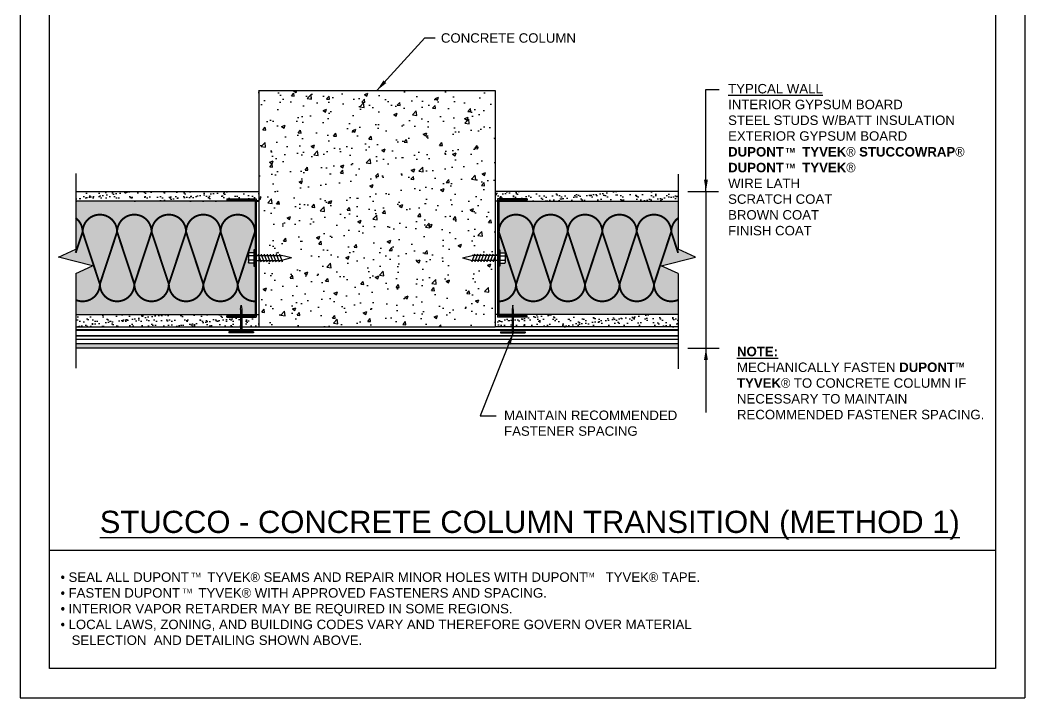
# Model space of a CAD drawing. Extents: x 0 to 51, y 0 to 66.
# Drawn here: x 0 to 51, y 0 to 34.4 of the extents above; entities that cross this region are included whole.
import ezdxf

# ---------------------------------------------------------------- set-up
doc = ezdxf.new("R2010")
doc.units = 0
doc.header["$LTSCALE"] = 1.5
doc.header["$MEASUREMENT"] = 0
doc.linetypes.add('DASHED', pattern=[0.75, 0.5, -0.25])
doc.layers.get('DEFPOINTS').update_dxf_attribs({"linetype": 'CONTINUOUS'})
for name, color, linetype in [('CLADDING', 252, 'CONTINUOUS'), ('INSULATION', 40, 'CONTINUOUS'), ('STRUCTURE', 252, 'CONTINUOUS'), ('STRUCTURE_SHADING', 254, 'CONTINUOUS'), ('TEXT', 7, 'CONTINUOUS'), ('TYVEK', 160, 'DASHED'), ('W', 7, 'CONTINUOUS')]:
    doc.layers.add(name, color=color, linetype=linetype)
doc.styles.add('DETAILS', font='sanss___.ttf', dxfattribs={"height": 1})
doc.linetypes.add('ZIGZAG', pattern='A,0.0001,-0.2,[131,ltypeshp.shx,S=0.2,R=0,X=-0.2,Y=0],-0.4,[131,ltypeshp.shx,S=0.2,R=180,X=0.2,Y=0],-0.2', length=0.8001)
doc.dimstyles.new('TYVEKDETAILS', dxfattribs={"dimscale": 6, "dimtxt": 1.5, "dimasz": 0.1, "dimexe": 0.75, "dimexo": 0.75, "dimgap": 0.75, "dimtad": 0, "dimtih": 1, "dimtoh": 1, "dimdec": 4, "dimzin": 0, "dimtxsty": 'DETAILS', "dimcen": 0.0625, "dimazin": 3, "dimtfac": 1, "dimtdec": 4, "dimtofl": 0, "dimtmove": 0, "dimatfit": 3, "dimtolj": 1, "dimtzin": 0})
pattern_1 = [(37.5, (107.66676, 9.34265), (-0.0157483, 0.481706), [0, -0.38, 0, -0.425, 0, -0.40625]), (7.5, (107.66676, 9.34265), (0.442444, 0.7055365), [0, -0.205, 0, -0.3425, 0, -0.13125]), (327.5, (107.35926, 9.34265), (0.7785355, 0.0014148), [0, -0.125, 0, -0.45, 0, -0.5875]), (317.5, (107.35926, 9.34265), (0.7515317, 0.219419), [0, -0.0625, 0, -0.295, 0, -0.3375])]

# ---------------------------------------------------------------- blocks, each defined once
blk = doc.blocks.new('A$C717F1283')
at = {"layer": 'STRUCTURE'}
for p, q in [((1.343, 1.25), (1.343, 0)), ((1.343, 1.25), (1.406, 1.25)), ((1.375, 1.25), (1.375, 0)), ((1.406, 1.25), (1.406, 0)), ((0, 0.63), (0.208, 0.662)), ((0.208, 0.599), (0, 0.63)), ((0.208, 0.662), (1.343, 0.662)), ((0.208, 0.599), (1.343, 0.599)), ((1.343, 0), (1.406, 0))]:
    blk.add_line(p, q, dxfattribs=at)

msp = doc.modelspace()

# ---------------------------------------------------------------- hatches: boundary and pattern name
at = {"layer": 'CLADDING', "linetype": 'CONTINUOUS'}
h = msp.add_hatch(dxfattribs=at)
h.set_pattern_fill('AR-SAND', color=256, scale=0.25, style=0)
h.set_pattern_definition(pattern_1)
h.paths.add_polyline_path([(12.111, 25.696), (2.822, 25.696), (2.822, 25.196), (11.924, 25.196), (11.924, 25.259), (10.486, 25.259), (10.486, 25.321), (11.986, 25.321), (11.986, 25.196), (12.111, 25.196)])
h = msp.add_hatch(dxfattribs=at)
h.set_pattern_fill('AR-SAND', color=256, scale=0.25, style=0)
h.set_pattern_definition(pattern_1)
h.paths.add_polyline_path([(33.401, 25.696), (24.111, 25.696), (24.111, 25.196), (24.236, 25.196), (24.236, 25.321), (25.736, 25.321), (25.736, 25.259), (24.299, 25.259), (24.299, 25.196), (33.401, 25.196)])
h = msp.add_hatch(dxfattribs=at)
h.set_pattern_fill('AR-SAND', color=256, scale=0.25, style=0)
h.set_pattern_definition(pattern_1)
h.paths.add_polyline_path([(12.111, 19.446), (11.986, 19.446), (11.986, 19.321), (10.486, 19.321), (10.486, 19.384), (11.924, 19.384), (11.924, 19.446), (2.822, 19.446), (2.822, 18.821), (12.111, 18.821)])
h = msp.add_hatch(dxfattribs=at)
h.set_pattern_fill('AR-SAND', color=256, scale=0.25, style=0)
h.set_pattern_definition(pattern_1)
h.paths.add_polyline_path([(33.401, 19.446), (24.299, 19.446), (24.299, 19.384), (25.736, 19.384), (25.736, 19.321), (24.236, 19.321), (24.236, 19.446), (24.111, 19.446), (24.111, 18.821), (33.401, 18.821)])
at = {"layer": 'CLADDING'}
h = msp.add_hatch(dxfattribs=at)
h.set_pattern_fill('DOTS', color=256, scale=2, angle=-90, style=0)
h.set_pattern_definition([(270, (45.57812, 11.10938), (0.125, -0.0625), [0, -0.125])])
h.paths.add_polyline_path([(33.401, 17.962), (2.822, 17.962), (2.822, 17.821), (2.822, 17.821), (2.822, 17.742), (33.401, 17.742), (33.401, 17.821), (33.401, 17.821)])
at = {"layer": 'STRUCTURE', "linetype": 'CONTINUOUS'}
h = msp.add_hatch(dxfattribs=at)
h.set_pattern_fill('AR-CONC', color=256, scale=0.25, style=0)
h.set_pattern_definition([(50, (45.5781, 11.1094), (1.79315, -0.15688), [0.1875, -2.0625]), (355, (45.5781, 11.1094), (-0.34688, 1.88048), [0.15, -1.65]), (100.4514, (45.7276, 11.0963), (1.44627, 1.7236), [0.15935, -1.752855]), (46.184, (45.5781, 11.6094), (2.6681, -0.4138), [0.28125, -3.09375]), (96.6356, (45.8005, 11.575), (2.33666, 2.4353), [0.23903, -2.62928]), (351.184, (45.578, 11.6094), (2.33665, 2.4353), [0.225, -2.475]), (21, (45.8281, 11.4844), (1.49227, -1.00655), [0.1875, -2.0625]), (326, (45.8281, 11.4844), (0.60829, 1.812875), [0.15, -1.65]), (71.4514, (45.9525, 11.4005), (2.10056, 0.80633), [0.15935, -1.752855]), (37.5, (45.5781, 11.1094), (0.0304, 0.832235), [0, -1.63, 0, -1.675, 0, -1.65625]), (7.5, (45.5781, 11.1094), (0.657674, 0.98603), [0, -0.955, 0, -1.5925, 0, -0.63125]), (327.5, (45.0206, 11.1094), (1.334556, -0.056387), [0, -0.625, 0, -1.95, 0, -2.5875]), (317.5, (44.7706, 11.1094), (1.457965, 0.250262), [0, -0.8125, 0, -1.295, 0, -1.8375])])
h.paths.add_polyline_path([(24.111, 30.821), (12.111, 30.821), (12.111, 22.571), (14.592, 22.571), (14.592, 22.071), (12.111, 22.071), (12.111, 18.821), (24.111, 18.821), (24.111, 22.071), (21.631, 22.071), (21.631, 22.571), (24.111, 22.571)])
at = {"layer": 'STRUCTURE_SHADING', "linetype": 'CONTINUOUS'}
for points in [[(11.924, 25.196), (2.822, 25.196), (2.822, 22.768), (1.948, 22.365), (3.678, 21.921), (2.822, 21.526), (2.822, 19.446), (11.189, 19.446), (11.189, 19.715), (11.221, 19.923), (11.252, 19.715), (11.252, 19.446), (11.924, 19.446), (11.924, 21.909), (11.872, 21.909), (11.872, 22.059), (11.625, 22.059, -0.414214), (11.595, 22.089), (11.595, 22.554, -0.414214), (11.625, 22.584), (11.872, 22.584), (11.872, 22.734), (11.924, 22.734)], [(34.275, 22.365), (33.401, 22.768), (33.401, 25.196), (24.299, 25.196), (24.299, 22.734), (24.35, 22.734), (24.35, 22.584), (24.597, 22.584, -0.414214), (24.627, 22.554), (24.627, 22.089, -0.414214), (24.597, 22.059), (24.35, 22.059), (24.35, 21.909), (24.299, 21.909), (24.299, 19.446), (24.971, 19.446), (24.971, 19.715), (25.002, 19.923), (25.033, 19.715), (25.033, 19.446), (33.401, 19.446), (33.401, 21.526), (32.544, 21.921)]]:
    msp.add_hatch(color=256, dxfattribs=at).paths.add_polyline_path(points)

# ---------------------------------------------------------------- linework, layer by layer
at = {"layer": 'CLADDING', "linetype": 'ZIGZAG', "ltscale": 0.2}
msp.add_line((33.401, 18.183), (2.822, 18.183), dxfattribs=at)
at = {"layer": 'CLADDING'}
for p, q in [((33.401, 17.962), (2.822, 17.962)), ((33.401, 17.742), (2.822, 17.742))]:
    msp.add_line(p, q, dxfattribs=at)
at = {"layer": 'DEFPOINTS'}
for p, q in [((0, 66), (0, 0)), ((51, 66), (51, 0)), ((0, 0), (51, 0))]:
    msp.add_line(p, q, dxfattribs=at)
at = {"layer": 'INSULATION', "const_width": 0.0975}
for points in [[(4.924, 23.646, 1), (3.174, 23.646), (4.049, 20.996)], [(6.674, 23.646, 1), (4.924, 23.646), (5.799, 20.996)], [(8.424, 23.646, 1), (6.674, 23.646), (7.549, 20.996)], [(10.174, 23.646, 1), (8.424, 23.646), (9.299, 20.996)], [(11.924, 23.646, 1), (10.174, 23.646), (11.049, 20.996)], [(24.299, 23.646, -1), (26.049, 23.646), (25.174, 20.996)], [(26.049, 23.646, -1), (27.799, 23.646), (26.924, 20.996)], [(27.799, 23.646, -1), (29.549, 23.646), (28.674, 20.996)], [(29.549, 23.646, -1), (31.299, 23.646), (30.424, 20.996)], [(31.299, 23.646, -1), (33.049, 23.646), (32.174, 20.996)], [(3.174, 23.646, 0.23686), (2.822, 24.348, 0.23686)], [(33.049, 23.646, -0.23686), (33.401, 24.348, -0.23686)], [(4.924, 23.646), (4.049, 20.996, 1), (5.799, 20.996)], [(6.674, 23.646), (5.799, 20.996, 1), (7.549, 20.996)], [(8.424, 23.646), (7.549, 20.996, 1), (9.299, 20.996)], [(10.174, 23.646), (9.299, 20.996, 1), (11.049, 20.996)], [(11.924, 23.646), (11.049, 20.996, 0.414214), (11.924, 20.121)], [(24.299, 23.646), (25.174, 20.996, -0.414214), (24.299, 20.121)], [(26.049, 23.646), (26.924, 20.996, -1), (25.174, 20.996)], [(27.799, 23.646), (28.674, 20.996, -1), (26.924, 20.996)], [(29.549, 23.646), (30.424, 20.996, -1), (28.674, 20.996)], [(31.299, 23.646), (32.174, 20.996, -1), (30.424, 20.996)], [(2.822, 20.195, 0.541423), (4.049, 20.996)], [(33.401, 20.195, -0.541423), (32.174, 20.996)]]:
    msp.add_lwpolyline(points, format="xyb", dxfattribs=at)
for points in [[(3.174, 23.646), (2.822, 22.58)], [(33.049, 23.646), (33.401, 22.58)]]:
    msp.add_lwpolyline(points, dxfattribs=at)
at = {"layer": 'STRUCTURE'}
for p, q in [((12.111, 30.821), (12.111, 18.821)), ((24.111, 30.821), (24.111, 18.821)), ((2.822, 26.616), (2.822, 22.768)), ((33.401, 26.581), (33.401, 22.768)), ((2.822, 25.696), (12.111, 25.696)), ((33.401, 25.696), (24.111, 25.696)), ((10.486, 25.321), (11.986, 25.321)), ((10.486, 25.321), (10.486, 25.259)), ((10.486, 25.259), (11.924, 25.259)), ((11.924, 25.259), (11.924, 19.384)), ((11.986, 25.321), (11.986, 19.321)), ((24.236, 25.321), (24.236, 19.321)), ((25.736, 25.321), (24.236, 25.321)), ((24.299, 25.259), (24.299, 19.384)), ((25.736, 25.259), (24.299, 25.259)), ((25.736, 25.321), (25.736, 25.259)), ((11.924, 22.452), (13.276, 22.452)), ((13.77, 22.321), (13.276, 22.452)), ((22.452, 22.321), (22.946, 22.452)), ((24.299, 22.452), (22.946, 22.452)), ((11.924, 22.19), (13.276, 22.19)), ((13.77, 22.321), (13.276, 22.19)), ((22.452, 22.321), (22.946, 22.19)), ((24.299, 22.19), (22.946, 22.19)), ((10.486, 19.384), (11.924, 19.384)), ((10.486, 19.321), (10.486, 19.384)), ((25.736, 19.384), (24.299, 19.384)), ((25.736, 19.321), (25.736, 19.384)), ((10.486, 19.321), (11.986, 19.321)), ((25.736, 19.321), (24.236, 19.321)), ((2.822, 18.821), (12.111, 18.821)), ((2.822, 18.821), (2.822, 16.735)), ((33.401, 18.821), (24.111, 18.821)), ((33.401, 18.821), (33.401, 16.699))]:
    msp.add_line(p, q, dxfattribs=at)
at = {"layer": 'STRUCTURE', "linetype": 'CONTINUOUS'}
for p, q in [((12.111, 30.821), (24.111, 30.821)), ((11.986, 25.196), (12.111, 25.196)), ((24.236, 25.196), (24.111, 25.196)), ((12.076, 22.509), (12.216, 22.134)), ((12.076, 22.509), (12.076, 22.452)), ((12.231, 22.509), (12.37, 22.134)), ((12.231, 22.509), (12.231, 22.452)), ((12.385, 22.509), (12.524, 22.134)), ((12.385, 22.509), (12.385, 22.452)), ((12.54, 22.509), (12.679, 22.134)), ((12.54, 22.509), (12.54, 22.452)), ((12.694, 22.509), (12.833, 22.134)), ((12.694, 22.509), (12.694, 22.452)), ((12.849, 22.509), (12.988, 22.134)), ((12.849, 22.509), (12.849, 22.452)), ((13.003, 22.509), (13.142, 22.134)), ((13.003, 22.509), (13.003, 22.452)), ((13.158, 22.509), (13.297, 22.134)), ((13.158, 22.509), (13.158, 22.452)), ((23.065, 22.509), (22.926, 22.134)), ((23.065, 22.509), (22.926, 22.134)), ((23.065, 22.509), (23.065, 22.452)), ((23.065, 22.509), (23.065, 22.452)), ((23.219, 22.509), (23.08, 22.134)), ((23.219, 22.509), (23.219, 22.452)), ((23.374, 22.509), (23.235, 22.134)), ((23.374, 22.509), (23.374, 22.452)), ((23.528, 22.509), (23.389, 22.134)), ((23.528, 22.509), (23.528, 22.452)), ((23.683, 22.509), (23.543, 22.134)), ((23.683, 22.509), (23.683, 22.452)), ((23.837, 22.509), (23.698, 22.134)), ((23.837, 22.509), (23.837, 22.452)), ((23.991, 22.509), (23.852, 22.134)), ((23.991, 22.509), (23.991, 22.452)), ((24.146, 22.509), (24.007, 22.134)), ((24.146, 22.509), (24.146, 22.452)), ((12.216, 22.19), (12.216, 22.134)), ((12.37, 22.19), (12.37, 22.134)), ((12.524, 22.19), (12.524, 22.134)), ((12.679, 22.19), (12.679, 22.134)), ((12.833, 22.19), (12.833, 22.134)), ((12.988, 22.19), (12.988, 22.134)), ((13.142, 22.19), (13.142, 22.134)), ((13.297, 22.19), (13.297, 22.134)), ((22.926, 22.19), (22.926, 22.134)), ((22.926, 22.19), (22.926, 22.134)), ((23.08, 22.19), (23.08, 22.134)), ((23.235, 22.19), (23.235, 22.134)), ((23.389, 22.19), (23.389, 22.134)), ((23.543, 22.19), (23.543, 22.134)), ((23.698, 22.19), (23.698, 22.134)), ((23.852, 22.19), (23.852, 22.134)), ((24.007, 22.19), (24.007, 22.134)), ((12.111, 18.821), (24.111, 18.821))]:
    msp.add_line(p, q, dxfattribs=at)
at = {"layer": 'STRUCTURE'}
for points in [[(11.924, 25.196), (2.822, 25.196)], [(24.299, 25.196), (33.401, 25.196)], [(1.948, 22.365), (2.822, 22.768)], [(11.924, 22.734), (11.872, 22.734), (11.872, 21.909), (11.924, 21.909)], [(24.299, 22.734), (24.35, 22.734), (24.35, 21.909), (24.299, 21.909)], [(34.275, 22.365), (33.401, 22.768)], [(3.678, 21.921), (1.948, 22.365)], [(32.544, 21.921), (34.275, 22.365)], [(2.822, 21.526), (3.678, 21.921)], [(2.822, 21.526), (2.822, 18.821)], [(33.401, 21.526), (32.544, 21.921)], [(33.401, 21.526), (33.401, 18.821)], [(2.822, 19.446), (12.111, 19.446)], [(33.401, 19.446), (24.111, 19.446)]]:
    msp.add_lwpolyline(points, dxfattribs=at)
for points in [[(11.872, 22.584), (11.625, 22.584, 0.414214), (11.595, 22.554), (11.595, 22.089)], [(11.595, 22.464, 0.414214), (11.625, 22.434)], [(24.35, 22.584), (24.597, 22.584, -0.414214), (24.627, 22.554), (24.627, 22.089)], [(24.627, 22.464, -0.414214), (24.597, 22.434)], [(11.872, 22.434), (11.625, 22.434, 0.414214), (11.595, 22.404)], [(11.872, 22.209), (11.625, 22.209, -0.414214), (11.595, 22.239)], [(11.872, 22.059), (11.625, 22.059, -0.414214), (11.595, 22.089)], [(24.35, 22.434), (24.597, 22.434, -0.414214), (24.627, 22.404)], [(24.35, 22.209), (24.597, 22.209, 0.414214), (24.627, 22.239)], [(24.35, 22.059), (24.597, 22.059, 0.414214), (24.627, 22.089)]]:
    msp.add_lwpolyline(points, format="xyb", dxfattribs=at)
for centre, start, end in [((11.625, 22.179), 90, 180), ((24.597, 22.179), 0, 90)]:
    msp.add_arc(centre, 0.03, start, end, dxfattribs=at)
at = {"layer": 'TEXT'}
for p, q in [((33.886, 25.696), (35.455, 25.696)), ((34.81, 25.696), (34.81, 17.742)), ((33.886, 17.742), (35.475, 17.742))]:
    msp.add_line(p, q, dxfattribs=at)
at = {"layer": 'TYVEK', "color": 23, "const_width": 0.09}
msp.add_lwpolyline([(33.401, 18.665), (2.822, 18.665)], dxfattribs=at)
at = {"layer": 'TYVEK', "const_width": 0.09}
msp.add_lwpolyline([(2.822, 18.369), (33.401, 18.369)], dxfattribs=at)
at = {"layer": 'W', "color": 7}
msp.add_line((1.5, 7.5), (49.5, 7.5), dxfattribs=at)
at = {"layer": 'W'}
msp.add_lwpolyline([(1.5, 64.5), (49.5, 64.5), (49.5, 1.5), (1.5, 1.5)], close=True, dxfattribs=at)

# ---------------------------------------------------------------- block references
at = {"layer": 'STRUCTURE_SHADING', "linetype": 'CONTINUOUS', "rotation": 270}
msp.add_blockref('A$C717F1283', (10.59, 19.923), dxfattribs=at)
at = {"layer": 'STRUCTURE_SHADING', "linetype": 'CONTINUOUS', "xscale": -1, "rotation": 90}
msp.add_blockref('A$C717F1283', (25.632, 19.923), dxfattribs=at)

# ---------------------------------------------------------------- texts
at = {"layer": 'TEXT', "style": 'DETAILS'}
for s, insert, char_height, width, attachment_point in [('CONCRETE COLUMN', (21.358, 33.724), 0.48, 10.15656, 1), ('{\\fArial|b0|i0|c0|p34;\\LTYPICAL WALL\\P}INTERIOR GYPSUM BOARD\\PSTEEL STUDS W/BATT INSULATION\\PEXTERIOR GYPSUM BOARD\\P{\\fSansSerif|b1|i0|c2|p2;DUPONT     TYVEK\\fSymbol|b0|i0|c2|p18;â \\fSansSerif|b1|i0|c2|p2;STUCCOWRAP\\fSymbol|b0|i0|c2|p18;â}\\P{\\fSansSerif|b1|i0|c2|p2;DUPONT     TYVEK\\fSymbol|b0|i0|c2|p18;â }\\PWIRE LATH\\PSCRATCH COAT\\PBROWN COAT\\PFINISH COAT', (35.936, 31.151), 0.48, 17.31972, 1), ('{\\fSansSerif|b1|i0|c2|p2;\\LNOTE:}\\PMECHANICALLY FASTEN {\\fSansSerif|b1|i0|c2|p2;DUPONT     TYVEK\\fSymbol|b0|i0|c2|p18;â }TO CONCRETE COLUMN IF NECESSARY TO MAINTAIN RECOMMENDED FASTENER SPACING.', (36.386, 17.817), 0.48, 12.59974, 1), ('MAINTAIN RECOMMENDED FASTENER SPACING', (24.565, 14.58), 0.48, 10.15656, 1), ('{\\LSTUCCO - CONCRETE COLUMN TRANSITION (METHOD 1)}', (25.868, 9.495), 1.125, 44.28741, 2), ('{\\fSymbol|b0|i0|c2|p18;· }SEAL ALL DUPONT     TYVEK{\\fSymbol|b0|i0|c2|p18;â} SEAMS AND REPAIR MINOR HOLES WITH DUPONT     TYVEK{\\fSymbol|b0|i0|c2|p18;â} TAPE.\\P{\\fSymbol|b0|i0|c2|p18;· }FASTEN DUPONT     TYVEK{\\fSymbol|b0|i0|c2|p18;â} WITH APPROVED FASTENERS AND SPACING.\\P{\\fSymbol|b0|i0|c2|p18;· }INTERIOR VAPOR RETARDER MAY BE REQUIRED IN SOME REGIONS.\\P{\\fSymbol|b0|i0|c2|p18;· }LOCAL LAWS, ZONING, AND BUILDING CODES VARY AND THEREFORE GOVERN OVER MATERIAL\\P   SELECTION  AND DETAILING SHOWN ABOVE.', (2.055, 6.368), 0.48, 35.67362, 1), ('TM', (8.69, 6.352), 0.24, 16.62, 1), ('TM', (28.669, 6.361), 0.24, 16.62, 1), ('TM', (8.248, 5.549), 0.24, 16.62, 1)]:
    msp.add_mtext(s, dxfattribs=dict(at, insert=insert, char_height=char_height, width=width, attachment_point=attachment_point))
at = {"layer": 'TEXT', "char_height": 0.24, "attachment_point": 4, "style": 'DETAILS'}
for insert in [(38.846, 27.784), (38.846, 26.99), (47.451, 16.889)]:
    msp.add_mtext('{\\fSansSerif|b1|i0|c2|p2;TM}', dxfattribs=dict(at, insert=insert))

# ---------------------------------------------------------------- leaders
at = {"layer": 'TEXT'}
for points, override in [([(18.111, 30.821), (20.551, 33.495), (21.069, 33.495)], {"dimfxl": 3}), ([(25.033, 18.517), (23.348, 14.315), (24.161, 14.317)], {"dimfxl": 3}), ([(34.81, 17.742), (34.81, 14.479)], {"dimgap": 0.75, "dimtad": 0, "dimfxl": 3})]:
    msp.add_leader(points, dimstyle='TYVEKDETAILS', override=override, dxfattribs=at)
at = {"layer": 'TEXT', "linetype": 'CONTINUOUS'}
msp.add_leader([(34.81, 25.696), (34.81, 30.871), (35.481, 30.871)], dimstyle='TYVEKDETAILS', override={"dimgap": 0.75, "dimtad": 0}, dxfattribs=at)

doc.saveas('drawing.dxf')
